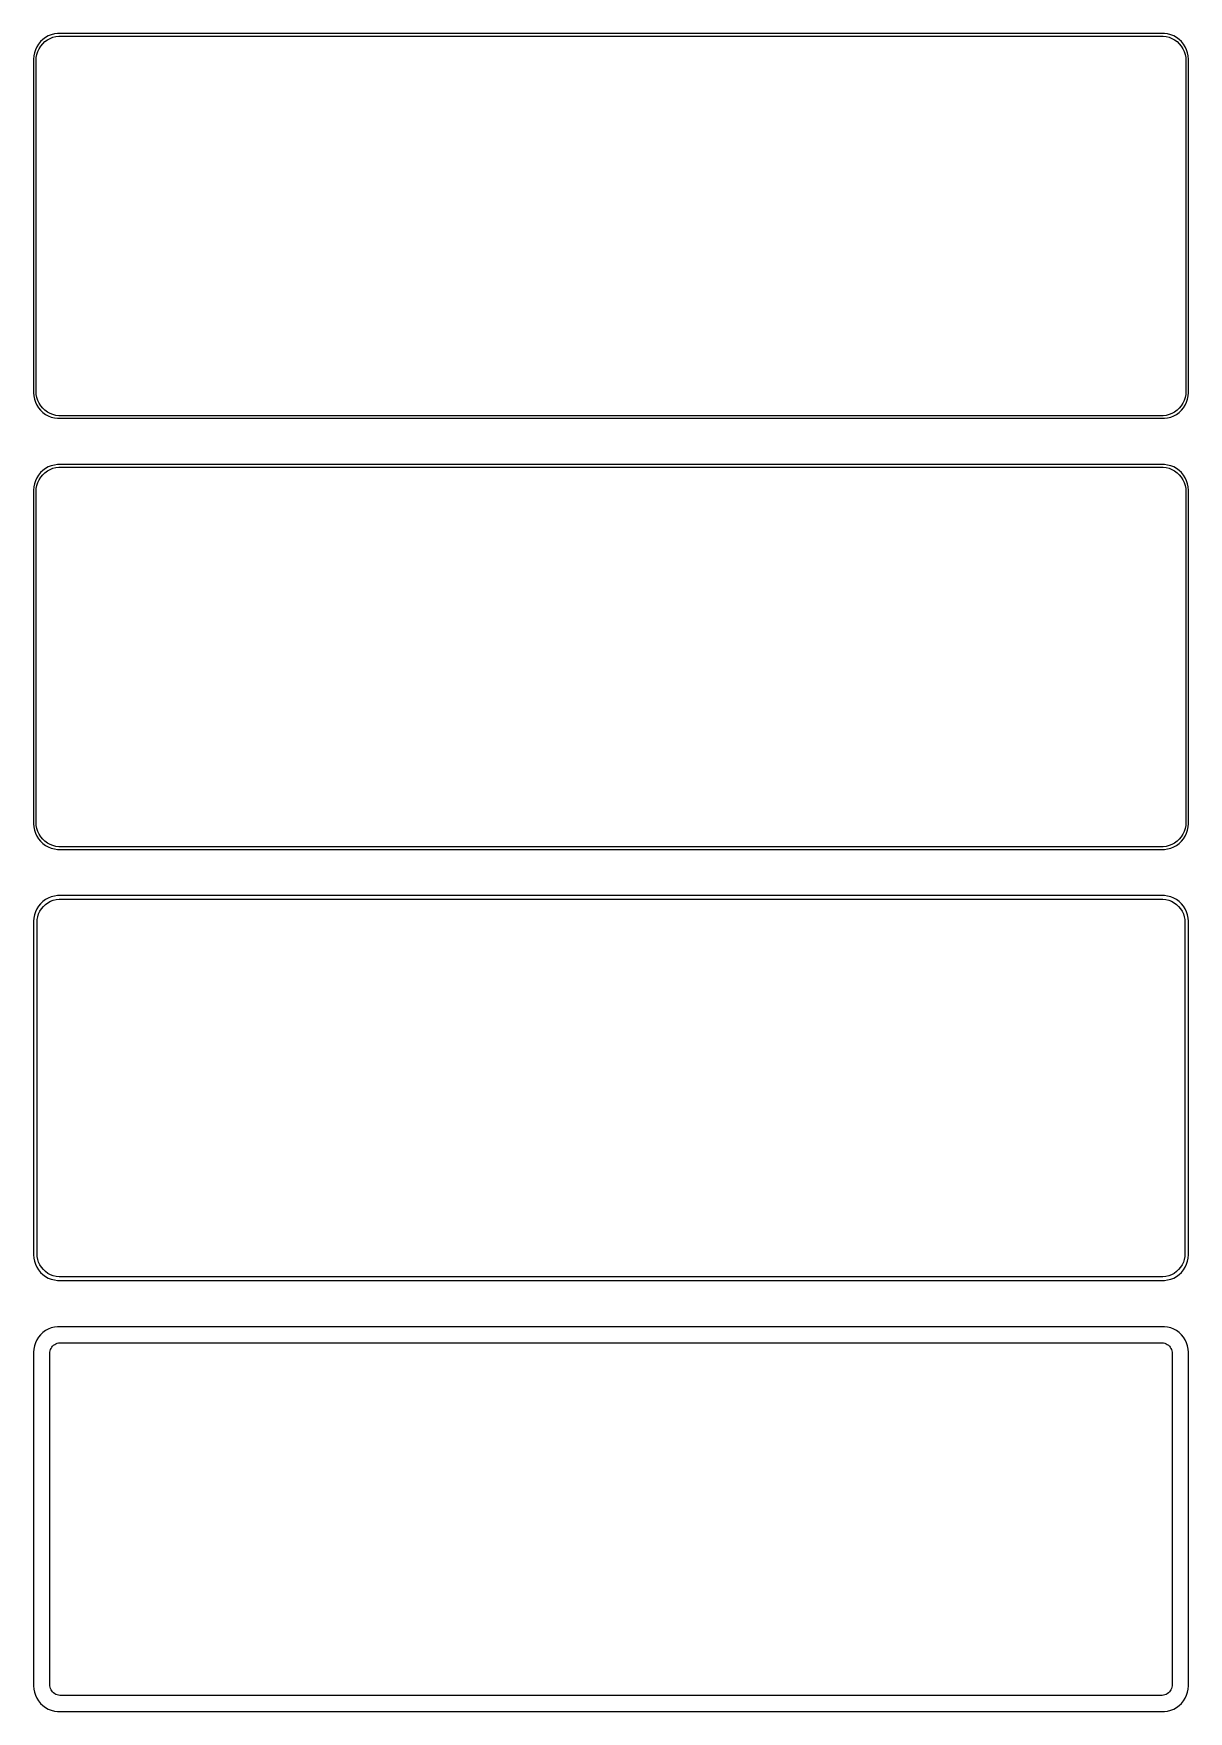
# Model space of a CAD drawing. Header units: metres. Extents: x -112 to 112, y 299 to 625.
import ezdxf

# ---------------------------------------------------------------- set-up
doc = ezdxf.new("R2010")
doc.units = ezdxf.units.M

msp = doc.modelspace()

# ---------------------------------------------------------------- linework, layer by layer
for p, q in [((-110.179, 624.722), (-110.687, 624.353)), ((-109.629, 625.024), (-110.179, 624.722)), ((-109.795, 624.261), (-109.272, 624.548)), ((-109.045, 625.255), (-109.629, 625.024)), ((-109.272, 624.548), (-108.718, 624.768)), ((-108.437, 625.411), (-109.045, 625.255)), ((-108.718, 624.768), (-108.14, 624.916)), ((-107.814, 625.49), (-108.437, 625.411)), ((-108.14, 624.916), (-107.548, 624.991)), ((107.814, 625.49), (-107.814, 625.49)), ((-107.548, 624.991), (107.548, 624.991)), ((107.548, 624.991), (108.14, 624.916)), ((108.437, 625.411), (107.814, 625.49)), ((108.14, 624.916), (108.718, 624.768)), ((109.045, 625.255), (108.437, 625.411)), ((108.718, 624.768), (109.272, 624.548)), ((109.629, 625.024), (109.045, 625.255)), ((109.272, 624.548), (109.795, 624.261)), ((110.179, 624.722), (109.629, 625.024)), ((110.687, 624.353), (110.179, 624.722)), ((-112.343, 621.743), (-112.461, 621.127)), ((-112.149, 622.341), (-112.343, 621.743)), ((-111.882, 622.909), (-112.149, 622.341)), ((-111.963, 620.845), (-111.851, 621.431)), ((-111.545, 623.439), (-111.882, 622.909)), ((-111.851, 621.431), (-111.666, 621.999)), ((-111.666, 621.999), (-111.412, 622.538)), ((-111.145, 623.923), (-111.545, 623.439)), ((-111.412, 622.538), (-111.093, 623.042)), ((-110.687, 624.353), (-111.145, 623.923)), ((-111.093, 623.042), (-110.713, 623.502)), ((-110.713, 623.502), (-110.278, 623.91)), ((-110.278, 623.91), (-109.795, 624.261)), ((109.795, 624.261), (110.278, 623.91)), ((110.278, 623.91), (110.713, 623.502)), ((111.145, 623.923), (110.687, 624.353)), ((110.713, 623.502), (111.093, 623.042)), ((111.093, 623.042), (111.412, 622.538)), ((111.545, 623.439), (111.145, 623.923)), ((111.412, 622.538), (111.666, 621.999)), ((111.882, 622.909), (111.545, 623.439)), ((111.666, 621.999), (111.851, 621.431)), ((111.851, 621.431), (111.963, 620.845)), ((112.149, 622.341), (111.882, 622.909)), ((112.343, 621.743), (112.149, 622.341)), ((112.461, 621.127), (112.343, 621.743)), ((-112.461, 621.127), (-112.5, 620.5)), ((-112.5, 620.5), (-112.5, 555.5)), ((-112, 620.25), (-111.963, 620.845)), ((-112, 555.75), (-112, 620.25)), ((111.963, 620.845), (112, 620.25)), ((112, 620.25), (112, 555.75)), ((112.5, 620.5), (112.461, 621.127)), ((112.5, 555.5), (112.5, 620.5)), ((-112.5, 555.5), (-112.461, 554.873)), ((-112.461, 554.873), (-112.343, 554.257)), ((-112.343, 554.257), (-112.149, 553.659)), ((-112.149, 553.659), (-111.882, 553.091)), ((-111.963, 555.155), (-112, 555.75)), ((-111.851, 554.569), (-111.963, 555.155)), ((-111.882, 553.091), (-111.545, 552.561)), ((-111.666, 554.001), (-111.851, 554.569)), ((-111.412, 553.462), (-111.666, 554.001)), ((-111.093, 552.958), (-111.412, 553.462)), ((-110.713, 552.498), (-111.093, 552.958)), ((111.093, 552.958), (110.713, 552.498)), ((111.412, 553.462), (111.093, 552.958)), ((111.666, 554.001), (111.412, 553.462)), ((111.545, 552.561), (111.882, 553.091)), ((111.851, 554.569), (111.666, 554.001)), ((111.963, 555.155), (111.851, 554.569)), ((111.882, 553.091), (112.149, 553.659)), ((112, 555.75), (111.963, 555.155)), ((112.149, 553.659), (112.343, 554.257)), ((112.343, 554.257), (112.461, 554.873)), ((112.461, 554.873), (112.5, 555.5)), ((-111.545, 552.561), (-111.145, 552.077)), ((-111.145, 552.077), (-110.687, 551.647)), ((-110.278, 552.09), (-110.713, 552.498)), ((-110.687, 551.647), (-110.179, 551.278)), ((-109.795, 551.739), (-110.278, 552.09)), ((-110.179, 551.278), (-109.629, 550.976)), ((-109.272, 551.452), (-109.795, 551.739)), ((-109.629, 550.976), (-109.045, 550.745)), ((-108.718, 551.232), (-109.272, 551.452)), ((-109.045, 550.745), (-108.437, 550.589)), ((-108.14, 551.084), (-108.718, 551.232)), ((-108.437, 550.589), (-107.814, 550.51)), ((-107.548, 551.009), (-108.14, 551.084)), ((-107.814, 550.51), (107.814, 550.51)), ((107.548, 551.009), (-107.548, 551.009)), ((108.14, 551.084), (107.548, 551.009)), ((107.814, 550.51), (108.437, 550.589)), ((108.718, 551.232), (108.14, 551.084)), ((108.437, 550.589), (109.045, 550.745)), ((109.272, 551.452), (108.718, 551.232)), ((109.045, 550.745), (109.629, 550.976)), ((109.795, 551.739), (109.272, 551.452)), ((109.629, 550.976), (110.179, 551.278)), ((110.278, 552.09), (109.795, 551.739)), ((110.179, 551.278), (110.687, 551.647)), ((110.713, 552.498), (110.278, 552.09)), ((110.687, 551.647), (111.145, 552.077)), ((111.145, 552.077), (111.545, 552.561)), ((-111.145, 539.923), (-111.545, 539.439)), ((-110.687, 540.353), (-111.145, 539.923)), ((-110.713, 539.502), (-110.278, 539.91)), ((-110.179, 540.722), (-110.687, 540.353)), ((-110.278, 539.91), (-109.795, 540.261)), ((-109.629, 541.024), (-110.179, 540.722)), ((-109.795, 540.261), (-109.272, 540.548)), ((-109.045, 541.255), (-109.629, 541.024)), ((-109.272, 540.548), (-108.718, 540.768)), ((-108.437, 541.411), (-109.045, 541.255)), ((-108.718, 540.768), (-108.14, 540.916)), ((-107.814, 541.49), (-108.437, 541.411)), ((-108.14, 540.916), (-107.548, 540.991)), ((107.814, 541.49), (-107.814, 541.49)), ((-107.548, 540.991), (107.548, 540.991)), ((107.548, 540.991), (108.14, 540.916)), ((108.437, 541.411), (107.814, 541.49)), ((108.14, 540.916), (108.718, 540.768)), ((109.045, 541.255), (108.437, 541.411)), ((108.718, 540.768), (109.272, 540.548)), ((109.629, 541.024), (109.045, 541.255)), ((109.272, 540.548), (109.795, 540.261)), ((110.179, 540.722), (109.629, 541.024)), ((109.795, 540.261), (110.278, 539.91)), ((110.687, 540.353), (110.179, 540.722)), ((110.278, 539.91), (110.713, 539.502)), ((111.145, 539.923), (110.687, 540.353)), ((111.545, 539.439), (111.145, 539.923)), ((-112.461, 537.127), (-112.5, 536.5)), ((-112.5, 536.5), (-112.5, 471.5)), ((-112.343, 537.743), (-112.461, 537.127)), ((-112.149, 538.341), (-112.343, 537.743)), ((-111.882, 538.909), (-112.149, 538.341)), ((-112, 536.25), (-111.963, 536.845)), ((-112, 471.75), (-112, 536.25)), ((-111.963, 536.845), (-111.851, 537.431)), ((-111.545, 539.439), (-111.882, 538.909)), ((-111.851, 537.431), (-111.666, 537.999)), ((-111.666, 537.999), (-111.412, 538.538)), ((-111.412, 538.538), (-111.093, 539.042)), ((-111.093, 539.042), (-110.713, 539.502)), ((110.713, 539.502), (111.093, 539.042)), ((111.093, 539.042), (111.412, 538.538)), ((111.412, 538.538), (111.666, 537.999)), ((111.882, 538.909), (111.545, 539.439)), ((111.666, 537.999), (111.851, 537.431)), ((111.851, 537.431), (111.963, 536.845)), ((112.149, 538.341), (111.882, 538.909)), ((111.963, 536.845), (112, 536.25)), ((112, 536.25), (112, 471.75)), ((112.343, 537.743), (112.149, 538.341)), ((112.461, 537.127), (112.343, 537.743)), ((112.5, 536.5), (112.461, 537.127)), ((112.5, 471.5), (112.5, 536.5)), ((-112.5, 471.5), (-112.461, 470.873)), ((-112.461, 470.873), (-112.343, 470.257)), ((-111.963, 471.155), (-112, 471.75)), ((-111.851, 470.569), (-111.963, 471.155)), ((111.963, 471.155), (111.851, 470.569)), ((112, 471.75), (111.963, 471.155)), ((112.343, 470.257), (112.461, 470.873)), ((112.461, 470.873), (112.5, 471.5)), ((-112.343, 470.257), (-112.149, 469.659)), ((-112.149, 469.659), (-111.882, 469.091)), ((-111.882, 469.091), (-111.545, 468.561)), ((-111.666, 470.001), (-111.851, 470.569)), ((-111.412, 469.462), (-111.666, 470.001)), ((-111.545, 468.561), (-111.145, 468.077)), ((-111.093, 468.958), (-111.412, 469.462)), ((-111.145, 468.077), (-110.687, 467.647)), ((-110.713, 468.498), (-111.093, 468.958)), ((-110.278, 468.09), (-110.713, 468.498)), ((-110.687, 467.647), (-110.179, 467.278)), ((-109.795, 467.739), (-110.278, 468.09)), ((-109.272, 467.452), (-109.795, 467.739)), ((109.795, 467.739), (109.272, 467.452)), ((110.278, 468.09), (109.795, 467.739)), ((110.179, 467.278), (110.687, 467.647)), ((110.713, 468.498), (110.278, 468.09)), ((110.687, 467.647), (111.145, 468.077)), ((111.093, 468.958), (110.713, 468.498)), ((111.412, 469.462), (111.093, 468.958)), ((111.145, 468.077), (111.545, 468.561)), ((111.666, 470.001), (111.412, 469.462)), ((111.545, 468.561), (111.882, 469.091)), ((111.851, 470.569), (111.666, 470.001)), ((111.882, 469.091), (112.149, 469.659)), ((112.149, 469.659), (112.343, 470.257)), ((-110.179, 467.278), (-109.629, 466.976)), ((-109.629, 466.976), (-109.045, 466.745)), ((-108.718, 467.232), (-109.272, 467.452)), ((-109.045, 466.745), (-108.437, 466.589)), ((-108.14, 467.084), (-108.718, 467.232)), ((-108.437, 466.589), (-107.814, 466.51)), ((-107.548, 467.009), (-108.14, 467.084)), ((-107.814, 466.51), (107.814, 466.51)), ((107.548, 467.009), (-107.548, 467.009)), ((108.14, 467.084), (107.548, 467.009)), ((107.814, 466.51), (108.437, 466.589)), ((108.718, 467.232), (108.14, 467.084)), ((108.437, 466.589), (109.045, 466.745)), ((109.272, 467.452), (108.718, 467.232)), ((109.045, 466.745), (109.629, 466.976)), ((109.629, 466.976), (110.179, 467.278)), ((-111.882, 454.909), (-112.149, 454.341)), ((-111.545, 455.439), (-111.882, 454.909)), ((-111.145, 455.923), (-111.545, 455.439)), ((-111.262, 454.456), (-110.954, 454.941)), ((-110.687, 456.353), (-111.145, 455.923)), ((-110.954, 454.941), (-110.588, 455.384)), ((-110.179, 456.722), (-110.687, 456.353)), ((-110.588, 455.384), (-110.168, 455.778)), ((-109.629, 457.024), (-110.179, 456.722)), ((-110.168, 455.778), (-109.703, 456.116)), ((-109.703, 456.116), (-109.199, 456.393)), ((-109.045, 457.255), (-109.629, 457.024)), ((-109.199, 456.393), (-108.665, 456.604)), ((-108.437, 457.411), (-109.045, 457.255)), ((-108.665, 456.604), (-108.108, 456.747)), ((-107.814, 457.49), (-108.437, 457.411)), ((-108.108, 456.747), (-107.537, 456.819)), ((107.814, 457.49), (-107.814, 457.49)), ((-107.537, 456.819), (107.537, 456.819)), ((107.537, 456.819), (108.108, 456.747)), ((108.437, 457.411), (107.814, 457.49)), ((108.108, 456.747), (108.665, 456.604)), ((109.045, 457.255), (108.437, 457.411)), ((108.665, 456.604), (109.199, 456.393)), ((109.629, 457.024), (109.045, 457.255)), ((109.199, 456.393), (109.703, 456.116)), ((110.179, 456.722), (109.629, 457.024)), ((109.703, 456.116), (110.168, 455.778)), ((110.168, 455.778), (110.588, 455.384)), ((110.687, 456.353), (110.179, 456.722)), ((110.588, 455.384), (110.954, 454.941)), ((111.145, 455.923), (110.687, 456.353)), ((110.954, 454.941), (111.262, 454.456)), ((111.545, 455.439), (111.145, 455.923)), ((111.882, 454.909), (111.545, 455.439)), ((112.149, 454.341), (111.882, 454.909)), ((-112.461, 453.127), (-112.5, 452.5)), ((-112.5, 452.5), (-112.5, 387.5)), ((-112.343, 453.743), (-112.461, 453.127)), ((-112.149, 454.341), (-112.343, 453.743)), ((-111.828, 452.25), (-111.792, 452.824)), ((-111.828, 387.75), (-111.828, 452.25)), ((-111.792, 452.824), (-111.685, 453.389)), ((-111.685, 453.389), (-111.507, 453.935)), ((-111.507, 453.935), (-111.262, 454.456)), ((111.262, 454.456), (111.507, 453.935)), ((111.507, 453.935), (111.685, 453.389)), ((111.685, 453.389), (111.792, 452.824)), ((111.792, 452.824), (111.828, 452.25)), ((111.828, 452.25), (111.828, 387.75)), ((112.343, 453.743), (112.149, 454.341)), ((112.461, 453.127), (112.343, 453.743)), ((112.5, 452.5), (112.461, 453.127)), ((112.5, 387.5), (112.5, 452.5)), ((-112.5, 387.5), (-112.461, 386.873)), ((-112.461, 386.873), (-112.343, 386.257)), ((-112.343, 386.257), (-112.149, 385.659)), ((-111.792, 387.176), (-111.828, 387.75)), ((-111.685, 386.611), (-111.792, 387.176)), ((-111.507, 386.065), (-111.685, 386.611)), ((-111.262, 385.544), (-111.507, 386.065)), ((111.507, 386.065), (111.262, 385.544)), ((111.685, 386.611), (111.507, 386.065)), ((111.792, 387.176), (111.685, 386.611)), ((111.828, 387.75), (111.792, 387.176)), ((112.149, 385.659), (112.343, 386.257)), ((112.343, 386.257), (112.461, 386.873)), ((112.461, 386.873), (112.5, 387.5)), ((-112.149, 385.659), (-111.882, 385.091)), ((-111.882, 385.091), (-111.545, 384.561)), ((-111.545, 384.561), (-111.145, 384.077)), ((-110.954, 385.059), (-111.262, 385.544)), ((-111.145, 384.077), (-110.687, 383.647)), ((-110.588, 384.616), (-110.954, 385.059)), ((-110.687, 383.647), (-110.179, 383.278)), ((-110.168, 384.222), (-110.588, 384.616)), ((-110.179, 383.278), (-109.629, 382.976)), ((-109.703, 383.884), (-110.168, 384.222)), ((-109.199, 383.607), (-109.703, 383.884)), ((-109.629, 382.976), (-109.045, 382.745)), ((-108.665, 383.396), (-109.199, 383.607)), ((-109.045, 382.745), (-108.437, 382.589)), ((-108.108, 383.253), (-108.665, 383.396)), ((-108.437, 382.589), (-107.814, 382.51)), ((-107.537, 383.181), (-108.108, 383.253)), ((107.537, 383.181), (-107.537, 383.181)), ((108.108, 383.253), (107.537, 383.181)), ((107.814, 382.51), (108.437, 382.589)), ((108.665, 383.396), (108.108, 383.253)), ((108.437, 382.589), (109.045, 382.745)), ((109.199, 383.607), (108.665, 383.396)), ((109.045, 382.745), (109.629, 382.976)), ((109.703, 383.884), (109.199, 383.607)), ((109.629, 382.976), (110.179, 383.278)), ((110.168, 384.222), (109.703, 383.884)), ((110.588, 384.616), (110.168, 384.222)), ((110.179, 383.278), (110.687, 383.647)), ((110.954, 385.059), (110.588, 384.616)), ((110.687, 383.647), (111.145, 384.077)), ((111.262, 385.544), (110.954, 385.059)), ((111.145, 384.077), (111.545, 384.561)), ((111.545, 384.561), (111.882, 385.091)), ((111.882, 385.091), (112.149, 385.659)), ((-107.814, 382.51), (107.814, 382.51)), ((-109.629, 373.024), (-110.179, 372.722)), ((-109.045, 373.255), (-109.629, 373.024)), ((-108.437, 373.411), (-109.045, 373.255)), ((-107.814, 373.49), (-108.437, 373.411)), ((107.814, 373.49), (-107.814, 373.49)), ((108.437, 373.411), (107.814, 373.49)), ((109.045, 373.255), (108.437, 373.411)), ((109.629, 373.024), (109.045, 373.255)), ((110.179, 372.722), (109.629, 373.024)), ((-112.343, 369.743), (-112.461, 369.127)), ((-112.149, 370.341), (-112.343, 369.743)), ((-111.882, 370.909), (-112.149, 370.341)), ((-111.545, 371.439), (-111.882, 370.909)), ((-111.145, 371.923), (-111.545, 371.439)), ((-110.687, 372.353), (-111.145, 371.923)), ((-110.179, 372.722), (-110.687, 372.353)), ((-109.099, 369.266), (-108.957, 369.49)), ((-108.957, 369.49), (-108.788, 369.694)), ((-108.788, 369.694), (-108.595, 369.875)), ((-108.595, 369.875), (-108.38, 370.031)), ((-108.38, 370.031), (-108.148, 370.159)), ((-108.148, 370.159), (-107.902, 370.256)), ((-107.902, 370.256), (-107.645, 370.322)), ((-107.645, 370.322), (-107.382, 370.355)), ((-107.382, 370.355), (107.382, 370.355)), ((107.382, 370.355), (107.645, 370.322)), ((107.645, 370.322), (107.902, 370.256)), ((107.902, 370.256), (108.148, 370.159)), ((108.148, 370.159), (108.38, 370.031)), ((108.38, 370.031), (108.595, 369.875)), ((108.595, 369.875), (108.788, 369.694)), ((108.788, 369.694), (108.957, 369.49)), ((108.957, 369.49), (109.099, 369.266)), ((110.687, 372.353), (110.179, 372.722)), ((111.145, 371.923), (110.687, 372.353)), ((111.545, 371.439), (111.145, 371.923)), ((111.882, 370.909), (111.545, 371.439)), ((112.149, 370.341), (111.882, 370.909)), ((112.343, 369.743), (112.149, 370.341)), ((112.461, 369.127), (112.343, 369.743)), ((-112.461, 369.127), (-112.5, 368.5)), ((-112.5, 368.5), (-112.5, 303.5)), ((-109.36, 368.25), (-109.343, 368.514)), ((-109.36, 303.75), (-109.36, 368.25)), ((-109.343, 368.514), (-109.293, 368.775)), ((-109.293, 368.775), (-109.211, 369.027)), ((-109.211, 369.027), (-109.099, 369.266)), ((109.099, 369.266), (109.211, 369.027)), ((109.211, 369.027), (109.293, 368.775)), ((109.293, 368.775), (109.343, 368.514)), ((109.343, 368.514), (109.36, 368.25)), ((109.36, 368.25), (109.36, 303.75)), ((112.5, 368.5), (112.461, 369.127)), ((112.5, 303.5), (112.5, 368.5)), ((-112.5, 303.5), (-112.461, 302.873)), ((-112.461, 302.873), (-112.343, 302.257)), ((-112.343, 302.257), (-112.149, 301.659)), ((-112.149, 301.659), (-111.882, 301.091)), ((-111.882, 301.091), (-111.545, 300.561)), ((-109.343, 303.486), (-109.36, 303.75)), ((-109.293, 303.225), (-109.343, 303.486)), ((-109.211, 302.973), (-109.293, 303.225)), ((-109.099, 302.734), (-109.211, 302.973)), ((-108.957, 302.51), (-109.099, 302.734)), ((-108.788, 302.306), (-108.957, 302.51)), ((-108.595, 302.125), (-108.788, 302.306)), ((-108.38, 301.969), (-108.595, 302.125)), ((-108.148, 301.841), (-108.38, 301.969)), ((-107.902, 301.744), (-108.148, 301.841)), ((-107.645, 301.678), (-107.902, 301.744)), ((-107.382, 301.645), (-107.645, 301.678)), ((107.382, 301.645), (-107.382, 301.645)), ((107.645, 301.678), (107.382, 301.645)), ((107.902, 301.744), (107.645, 301.678)), ((108.148, 301.841), (107.902, 301.744)), ((108.38, 301.969), (108.148, 301.841)), ((108.595, 302.125), (108.38, 301.969)), ((108.788, 302.306), (108.595, 302.125)), ((108.957, 302.51), (108.788, 302.306)), ((109.099, 302.734), (108.957, 302.51)), ((109.211, 302.973), (109.099, 302.734)), ((109.293, 303.225), (109.211, 302.973)), ((109.343, 303.486), (109.293, 303.225)), ((109.36, 303.75), (109.343, 303.486)), ((111.545, 300.561), (111.882, 301.091)), ((111.882, 301.091), (112.149, 301.659)), ((112.149, 301.659), (112.343, 302.257)), ((112.343, 302.257), (112.461, 302.873)), ((112.461, 302.873), (112.5, 303.5)), ((-111.545, 300.561), (-111.145, 300.077)), ((-111.145, 300.077), (-110.687, 299.647)), ((-110.687, 299.647), (-110.179, 299.278)), ((-110.179, 299.278), (-109.629, 298.976)), ((-109.629, 298.976), (-109.045, 298.745)), ((-109.045, 298.745), (-108.437, 298.589)), ((-108.437, 298.589), (-107.814, 298.51)), ((-107.814, 298.51), (107.814, 298.51)), ((107.814, 298.51), (108.437, 298.589)), ((108.437, 298.589), (109.045, 298.745)), ((109.045, 298.745), (109.629, 298.976)), ((109.629, 298.976), (110.179, 299.278)), ((110.179, 299.278), (110.687, 299.647)), ((110.687, 299.647), (111.145, 300.077)), ((111.145, 300.077), (111.545, 300.561))]:
    msp.add_line(p, q)

doc.saveas('drawing.dxf')
